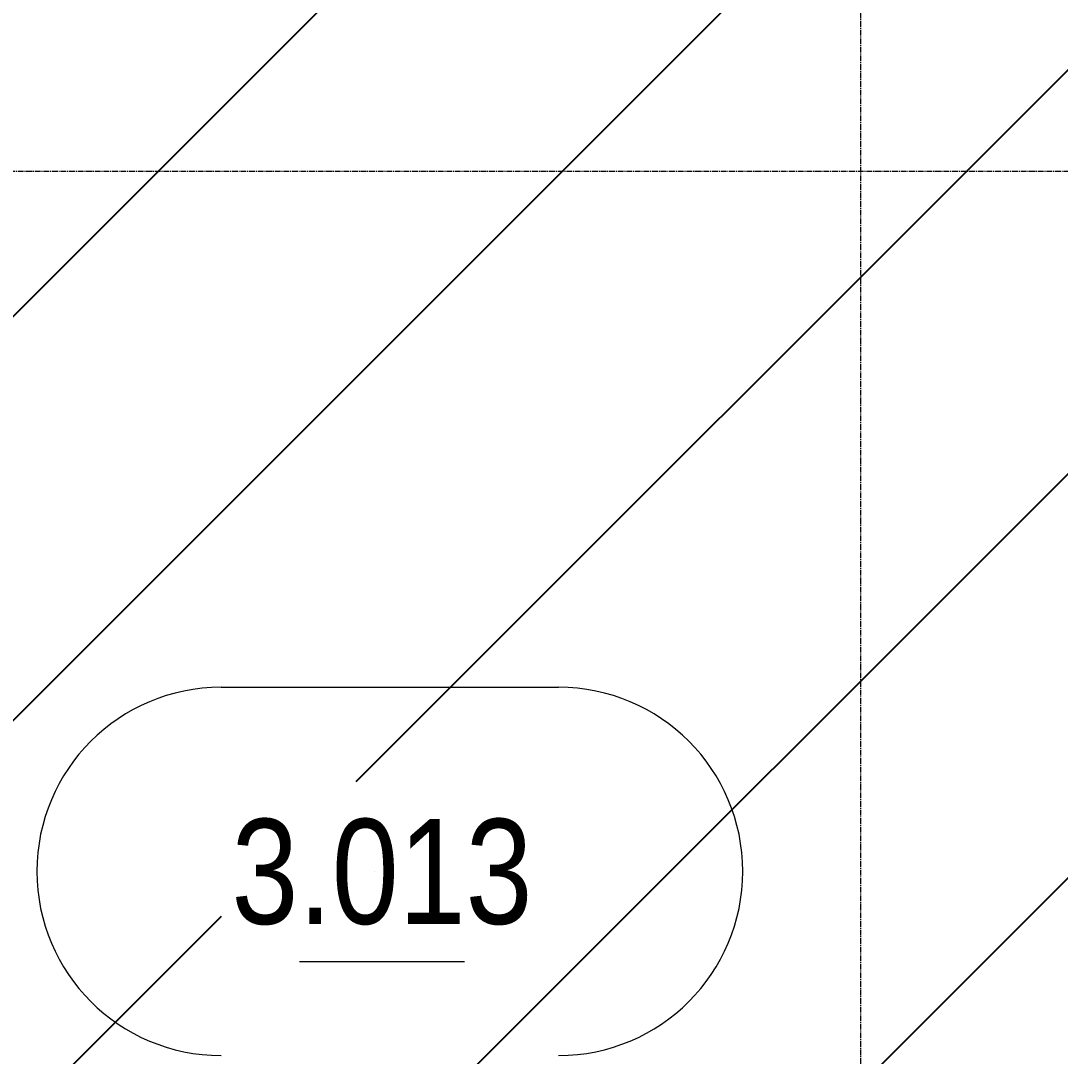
# Model space of a CAD drawing. Header units: millimetres. Extents: x 538266 to 1167394, y 114608 to 637157.
# Drawn here: x 1047833 to 1051298, y 555019 to 558471 of the extents above; entities that cross this region are included whole.
import ezdxf
from ezdxf.enums import TextEntityAlignment as Align

# ---------------------------------------------------------------- set-up
doc = ezdxf.new("R2010")
doc.units = ezdxf.units.MM
doc.linetypes.add('CENTER2', pattern=[28.575, 19.05, -3.175, 3.175, -3.175])
doc.layers.get('Defpoints').update_dxf_attribs({"color": 140})
doc.layers.add('АР_Area', color=5, linetype='Continuous', lineweight=5)
doc.layers.add('РД_Оси_100', color=7, linetype='Continuous', lineweight=0, true_color=0x525252)
doc.layers.add('ФВ-5', color=7, linetype='Continuous')
doc.styles.add('style1', font='ARIALN.TTF')

# ---------------------------------------------------------------- blocks, each defined once
blk = doc.blocks.new('СОШ_2200_АР_ОСИ_М100_28.05.24')
at = {"layer": 'РД_Оси_100', "color": 251, "linetype": 'CENTER2', "true_color": 0x636466}
for p, q in [((4200, -6155), (4200, 139938.679)), ((29555, 61200), (-5954.958, 61200))]:
    blk.add_line(p, q, dxfattribs=at)
blk = doc.blocks.new('MOK-МаркаПом_овал_ареал')
for p, q in [((-5.365, 6.138), (5.888, 6.138)), ((-2.75, -3), (2.75, -3))]:
    blk.add_line(p, q)
for centre, radius, start, end in [((-5.365, 0), 6.138, 90, 270), ((5.888, 0), 6.138, 270, 90), ((-7.411, 0), 7.161, 0, 0.001)]:
    blk.add_arc(centre, radius, start, end)
at = {"color": 0, "style": 'style1'}
blk.add_attdef('АР-ПОМЕЩЕНИЕ:НОМЕР', text='', height=3, dxfattribs=at).set_placement((0.261, 0), align=Align.MIDDLE)
at = {"layer": 'Defpoints', "color": 2, "style": 'style1'}
blk.add_attdef('АР-ПОМЕЩЕНИЕ:НАИМЕНОВАНИЕ', text='', height=1, dxfattribs=at).set_placement((-0.094, -4.814), align=Align.MIDDLE)

msp = doc.modelspace()

# ---------------------------------------------------------------- hatches: boundary and pattern name
at = {"layer": 'ФВ-5'}
h = msp.add_hatch(dxfattribs=at)
h.set_pattern_fill('ANSI31', color=3, scale=300, style=0)
h.paths.add_polyline_path([(1054123.6, 555468.7), (1054123.6, 556368.7), (1054123.6, 556768.7), (1054123.6, 559668.7), (1054123.6, 559669.7), (1054123.6, 560123.7), (1053903.6, 560123.7), (1053903.6, 560543.7), (1046553.6, 560543.7), (1046553.6, 559677.4), (1046557.8, 556368.7), (1046553.6, 556368.7), (1046553.6, 555468.7), (1046557.8, 551936.2), (1046553.6, 551931.9), (1046553.6, 551468.7), (1052003.6, 551468.7), (1052003.6, 551888.7), (1054123.6, 551889.1), (1054123.6, 551968.7)])
h.paths.add_polyline_path([(1049312.4, 555335.1), (1048762.4, 555335.1, -1), (1048762.4, 555935.1), (1049312.4, 555935.1, -1)], flags=16)
h.paths.add_polyline_path([(1053467.2, 557576.7, -1), (1054067.2, 557576.7, -1)], flags=16)
h.paths.add_polyline_path([(1048446.4, 555367), (1049628.5, 555367), (1049628.5, 555903.1), (1048446.4, 555903.1)], flags=24)
h.paths.add_polyline_path([(1054062.2, 556859.7), (1054062.2, 558293.8), (1053472.2, 558293.8), (1053472.2, 556859.7)], flags=24)
h.paths.add_polyline_path([(1053549, 560243.9), (1053935.3, 560243.9), (1053935.3, 560544.6), (1053549, 560544.6)], flags=9)

# ---------------------------------------------------------------- block references
at = {"layer": 'АР_Area', "color": 18, "linetype": 'Continuous', "lineweight": 15, "true_color": 0x000000}
ref = msp.add_blockref('MOK-МаркаПом_овал_ареал', (1049037.4, 555635.1), dxfattribs=dict(at, xscale=100, yscale=100, zscale=100))
ref.add_attrib('АР-ПОМЕЩЕНИЕ:НОМЕР', '3.013', dxfattribs={"layer": '0', "color": 0, "height": 350, "style": 'style1'}).set_placement((1049037.4, 555635.1), align=Align.MIDDLE)
at = {"layer": 'РД_Оси_100', "lineweight": 25}
msp.add_blockref('СОШ_2200_АР_ОСИ_М100_28.05.24', (1046433.6, 496768.7), dxfattribs=at)

doc.saveas('drawing.dxf')
